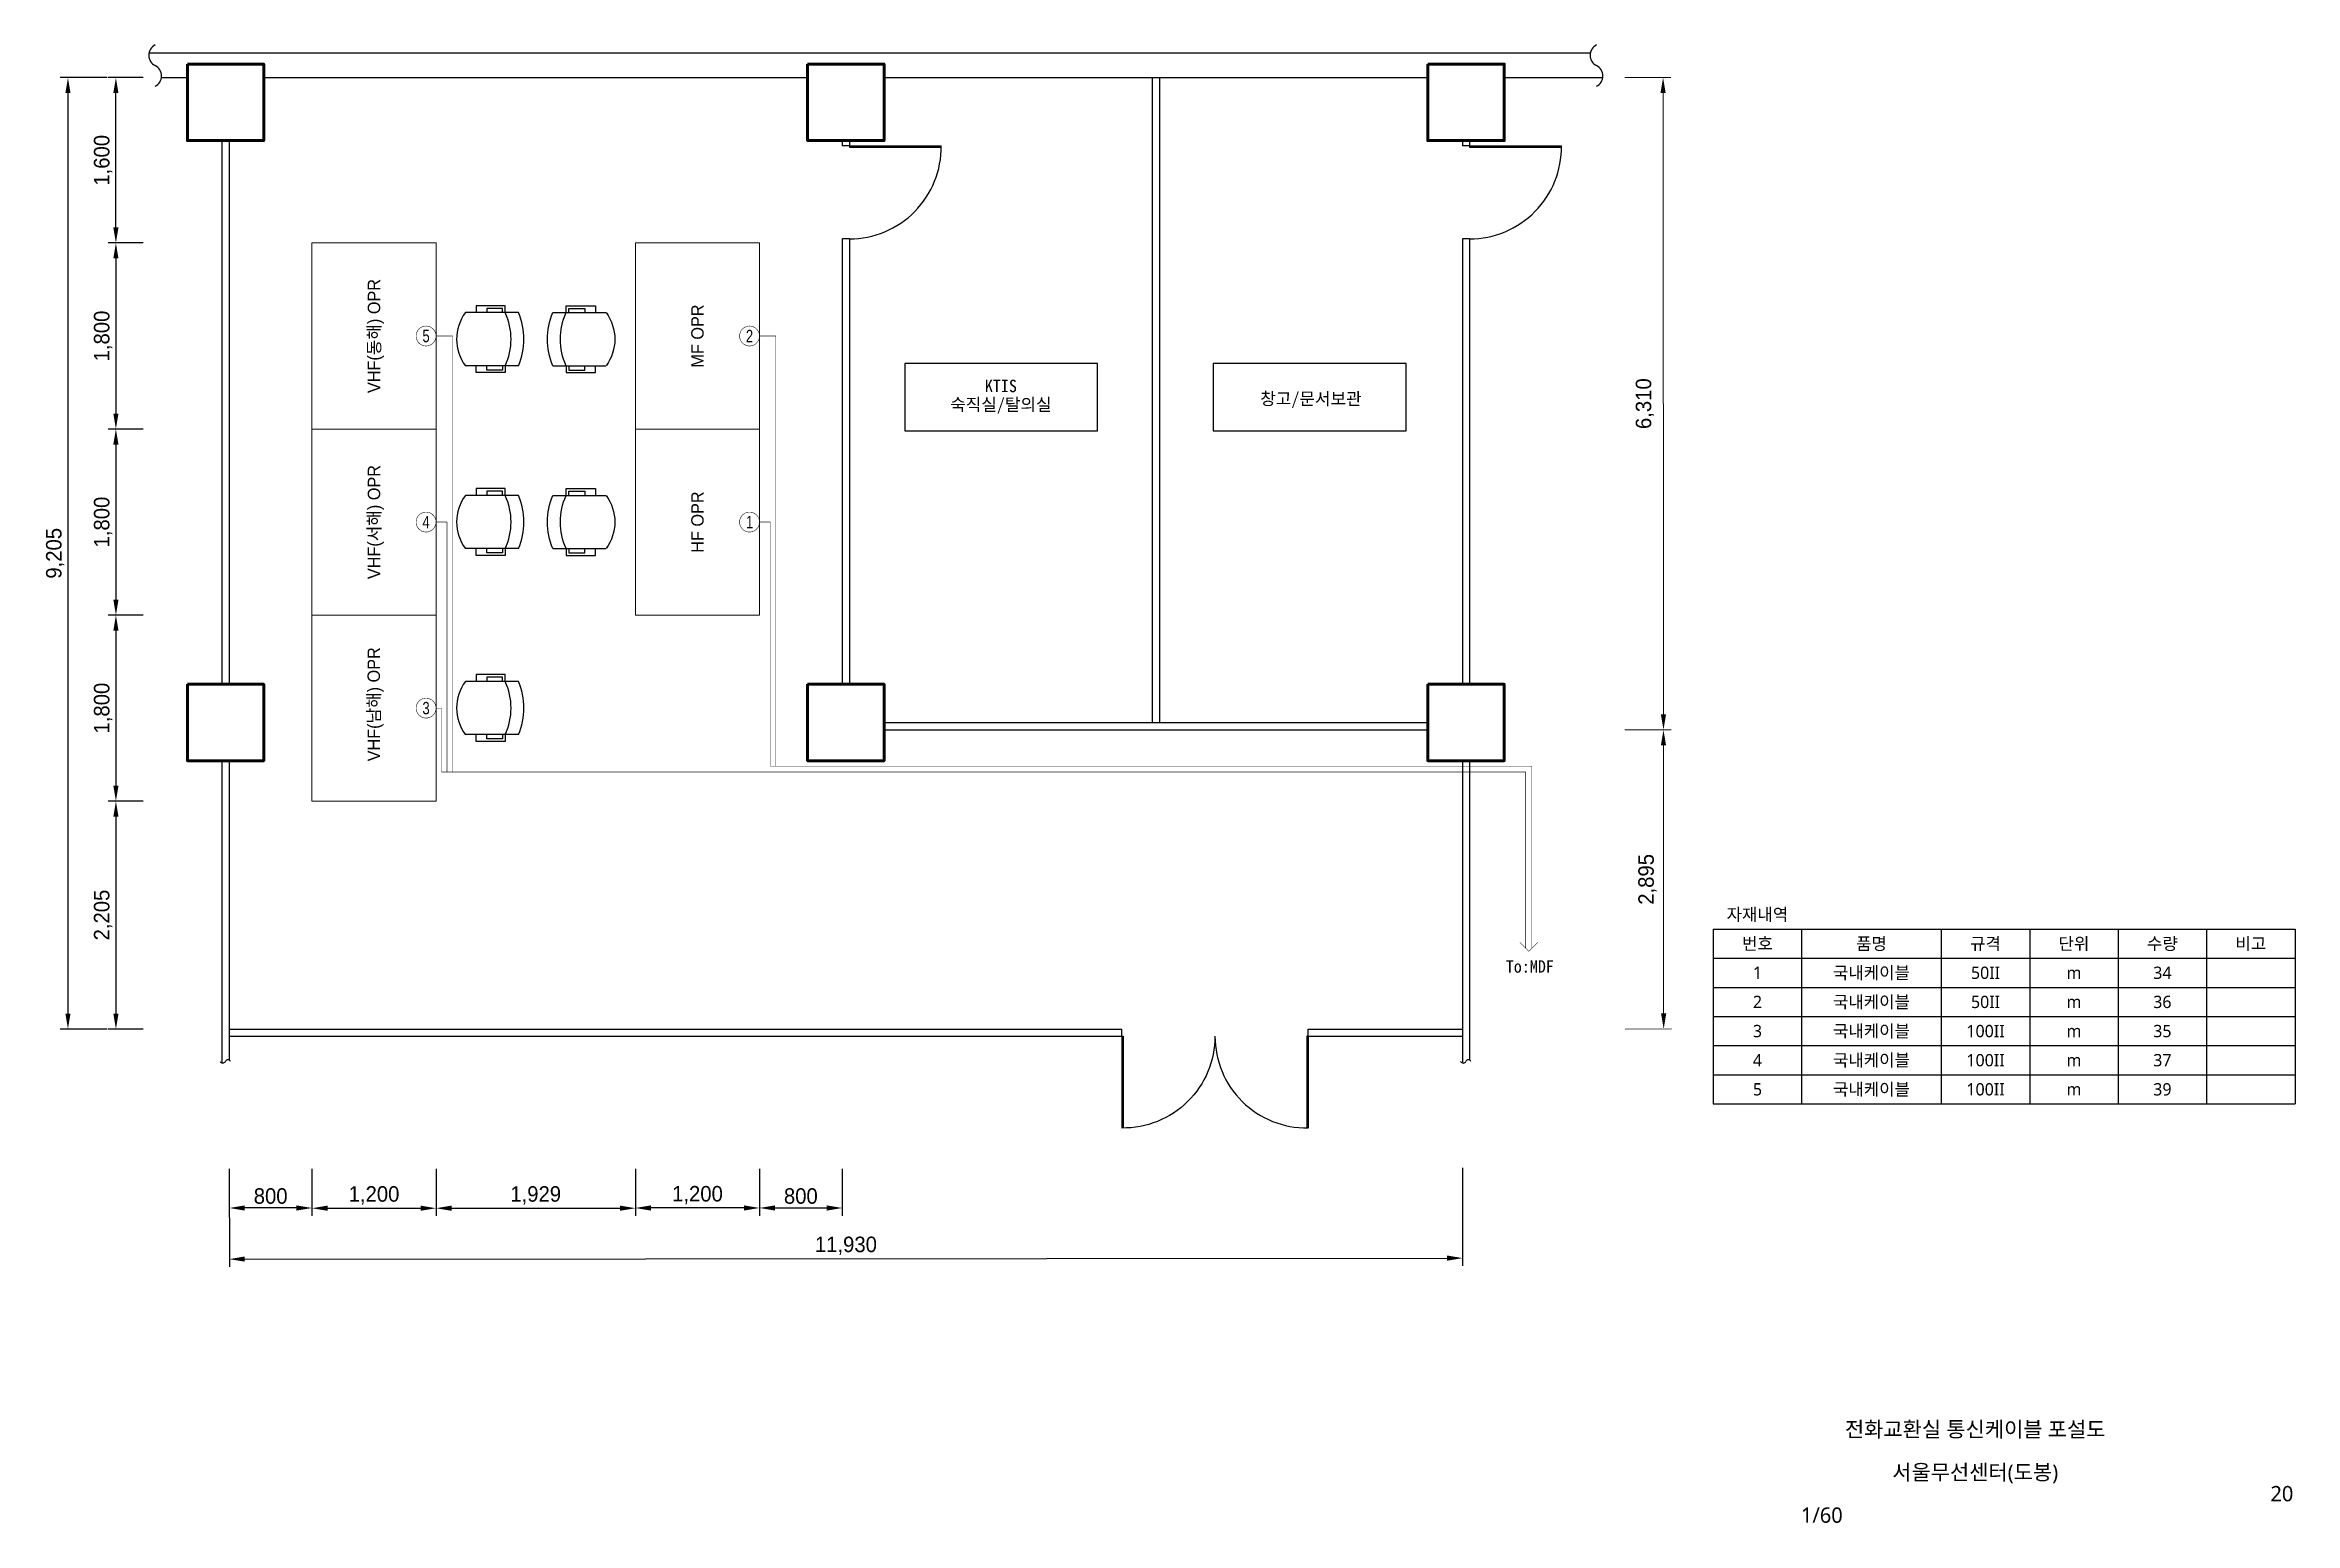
# Model space of a CAD drawing. Extents: x 965888 to 987654, y 401897 to 416197.
import ezdxf
from ezdxf.enums import TextEntityAlignment as Align

# ---------------------------------------------------------------- set-up
doc = ezdxf.new("R2010")
doc.units = 0
doc.header["$LTSCALE"] = 150
doc.header["$MEASUREMENT"] = 0
doc.header["$PDMODE"] = 35
doc.layers.get('0').update_dxf_attribs({"linetype": 'CONTINUOUS'})
doc.layers.get('Defpoints').update_dxf_attribs({"linetype": 'CONTINUOUS'})
for name, color, linetype, lineweight in [('arch', 9, 'CONTINUOUS', 20), ('DIM', 1, 'CONTINUOUS', 18), ('서울무선센터 장비 및 실 배치 안$0$arch', 9, 'CONTINUOUS', 20), ('서울무선센터 장비 및 실 배치 안$1$arch', 9, 'CONTINUOUS', 20), ('장비', 2, 'CONTINUOUS', 20)]:
    doc.layers.add(name, color=color, linetype=linetype, lineweight=lineweight)
for name, color, linetype in [('text2', 3, 'CONTINUOUS'), ('가구', 4, 'CONTINUOUS'), ('케이블', 1, 'CONTINUOUS')]:
    doc.layers.add(name, color=color, linetype=linetype)
doc.styles.get("Standard").update_dxf_attribs({"font": ''})
doc.styles.add('STYLE1', font='malgun.ttf')
doc.styles.add('돋움', font='')
doc.styles.add('일반문자체', font='')
doc.styles.get('Standard').set_extended_font_data('Gulim')
doc.styles.get('돋움').set_extended_font_data('Dotum')
doc.styles.get('일반문자체').set_extended_font_data('DotumChe')
doc.dimstyles.new('ISO-60', dxfattribs={"dimscale": 60, "dimtxt": 2.5, "dimasz": 2.5, "dimexe": 1.25, "dimexo": 2, "dimtad": 1, "dimtoh": 1, "dimdec": 0, "dimtxsty": 'Standard', "dimcen": 2.5, "dimclrd": 1, "dimclre": 1, "dimclrt": 7, "dimadec": 0, "dimazin": 0, "dimtfac": 1, "dimtdec": 0, "dimtofl": 0, "dimtmove": 0, "dimatfit": 3, "dimfxl": 1, "dimarcsym": 0})

# ---------------------------------------------------------------- blocks, each defined once
blk = doc.blocks.new('서울무선센터 장비 및 실 배치 안$0$A$C18BE6784')
at = {"layer": '서울무선센터 장비 및 실 배치 안$1$arch', "color": 8, "lineweight": -3}
for p, q in [((-900, -28), (-900, -917)), ((-888, -28), (-888, -917)), ((888, -28), (888, -917)), ((900, -28), (900, -917))]:
    blk.add_line(p, q, dxfattribs=at)
for points in [[(-900, -28), (-888, -28)], [(900, -28), (888, -28)]]:
    blk.add_lwpolyline(points, dxfattribs=at)
at = {"layer": '서울무선센터 장비 및 실 배치 안$1$arch', "color": 8, "lineweight": -3, "extrusion": (0, 0, -1)}
blk.add_ellipse((-888, -28), major_axis=(628, -628), ratio=1, start_param=5.497738, end_param=7.081894, dxfattribs=at)
at = {"layer": '서울무선센터 장비 및 실 배치 안$1$arch', "color": 8, "lineweight": -3}
blk.add_ellipse((888, -28), major_axis=(-876, 145), ratio=1, start_param=0.164071, end_param=1.748227, dxfattribs=at)
blk = doc.blocks.new('서울무선센터 장비 및 실 배치 안$0$A$C44D83544')
at = {"layer": '서울무선센터 장비 및 실 배치 안$1$arch', "color": 250, "linetype": 'Continuous', "lineweight": 60}
blk.add_lwpolyline([(-74, 70), (666, 70), (666, -670), (-74, -670)], close=True, dxfattribs=at)
blk = doc.blocks.new('A$C24C7793C')
at = {"layer": '서울무선센터 장비 및 실 배치 안$0$arch', "color": 8, "linetype": 'Continuous', "lineweight": -3}
for centre, start, end in [((-75, 301), 116.5651, 243.4349), ((-175, 101), 296.5651, 63.4349)]:
    blk.add_arc(centre, 112, start, end, dxfattribs=at)
blk = doc.blocks.new('A$C12666207')
at = {"layer": '서울무선센터 장비 및 실 배치 안$0$arch', "color": 8, "linetype": 'Continuous', "lineweight": -3}
for centre, start, end in [((15, 20), 116.5651, 243.4349), ((-10, -30), 296.5651, 63.4349)]:
    blk.add_arc(centre, 28, start, end, dxfattribs=at)
blk = doc.blocks.new('*D5')
at = {"layer": 'arch', "color": 1, "linetype": 'Continuous', "lineweight": -2}
for p, q in [((966489, 415881), (966035, 415881)), ((966110, 415731), (966110, 406826)), ((966489, 406676), (966035, 406676))]:
    blk.add_line(p, q, dxfattribs=at)
at = {"layer": 'arch', "color": 1, "linetype": 'Continuous'}
for points in [[(966085, 415731), (966135, 415731), (966110, 415881)], [(966085, 406826), (966135, 406826), (966110, 406676)]]:
    blk.add_solid(points, dxfattribs=at)
at = {"layer": 'Defpoints', "color": 0, "linetype": 'Continuous'}
for p in [(966609, 415881), (966110, 406676), (966609, 406676)]:
    blk.add_point(p, dxfattribs=at)
at = {"layer": 'arch', "color": 7, "linetype": 'Continuous', "insert": (965987, 411279), "char_height": 150, "attachment_point": 5, "rotation": 90}
blk.add_mtext('9,205', dxfattribs=at)
blk = doc.blocks.new('*D6')
at = {"layer": 'arch', "color": 1, "linetype": 'Continuous', "lineweight": -2}
for p, q in [((966837, 410681), (966499, 410681)), ((966574, 410531), (966574, 409031)), ((966837, 408881), (966499, 408881))]:
    blk.add_line(p, q, dxfattribs=at)
at = {"layer": 'arch', "color": 1, "linetype": 'Continuous'}
for points in [[(966549, 410531), (966599, 410531), (966574, 410681)], [(966549, 409031), (966599, 409031), (966574, 408881)]]:
    blk.add_solid(points, dxfattribs=at)
at = {"layer": 'Defpoints', "color": 0, "linetype": 'Continuous'}
for p in [(966957, 410681), (966574, 408881), (966957, 408881)]:
    blk.add_point(p, dxfattribs=at)
at = {"layer": 'arch', "color": 7, "linetype": 'Continuous', "insert": (966450, 409781), "char_height": 150, "attachment_point": 5, "rotation": 90}
blk.add_mtext('1,800', dxfattribs=at)
blk = doc.blocks.new('*D7')
at = {"layer": 'arch', "color": 1, "linetype": 'Continuous', "lineweight": -2}
for p, q in [((967671, 405323), (967672, 404375)), ((979601, 405333), (979602, 404385)), ((967821, 404451), (979452, 404460))]:
    blk.add_line(p, q, dxfattribs=at)
at = {"layer": 'arch', "color": 1, "linetype": 'Continuous'}
for points in [[(967821, 404476), (967821, 404426), (967671, 404450)], [(979452, 404485), (979452, 404435), (979602, 404460)]]:
    blk.add_solid(points, dxfattribs=at)
at = {"layer": 'Defpoints', "color": 0, "linetype": 'Continuous'}
for p in [(967671, 405443), (979601, 405453), (979602, 404460)]:
    blk.add_point(p, dxfattribs=at)
at = {"layer": 'arch', "color": 7, "linetype": 'Continuous', "insert": (973636, 404579), "char_height": 150, "attachment_point": 5, "rotation": 0.0465}
blk.add_mtext('11,930', dxfattribs=at)
blk = doc.blocks.new('*D8')
at = {"layer": 'arch', "color": 1, "linetype": 'Continuous', "lineweight": -2}
for p, q in [((966837, 412481), (966499, 412481)), ((966574, 412331), (966574, 410831)), ((966837, 410681), (966499, 410681))]:
    blk.add_line(p, q, dxfattribs=at)
at = {"layer": 'arch', "color": 1, "linetype": 'Continuous'}
for points in [[(966549, 412331), (966599, 412331), (966574, 412481)], [(966549, 410831), (966599, 410831), (966574, 410681)]]:
    blk.add_solid(points, dxfattribs=at)
at = {"layer": 'Defpoints', "color": 0, "linetype": 'Continuous'}
for p in [(966957, 412481), (966574, 410681), (966957, 410681)]:
    blk.add_point(p, dxfattribs=at)
at = {"layer": 'arch', "color": 7, "linetype": 'Continuous', "insert": (966450, 411581), "char_height": 150, "attachment_point": 5, "rotation": 90}
blk.add_mtext('1,800', dxfattribs=at)
blk = doc.blocks.new('*D9')
at = {"layer": 'arch', "color": 1, "linetype": 'Continuous', "lineweight": -2}
for p, q in [((966837, 414281), (966499, 414281)), ((966574, 414131), (966574, 412631)), ((966837, 412481), (966499, 412481))]:
    blk.add_line(p, q, dxfattribs=at)
at = {"layer": 'arch', "color": 1, "linetype": 'Continuous'}
for points in [[(966549, 414131), (966599, 414131), (966574, 414281)], [(966549, 412631), (966599, 412631), (966574, 412481)]]:
    blk.add_solid(points, dxfattribs=at)
at = {"layer": 'Defpoints', "color": 0, "linetype": 'Continuous'}
for p in [(966957, 414281), (966574, 412481), (966957, 412481)]:
    blk.add_point(p, dxfattribs=at)
at = {"layer": 'arch', "color": 7, "linetype": 'Continuous', "insert": (966450, 413381), "char_height": 150, "attachment_point": 5, "rotation": 90}
blk.add_mtext('1,800', dxfattribs=at)
blk = doc.blocks.new('*D10')
at = {"layer": 'arch', "color": 1, "linetype": 'Continuous', "lineweight": -2}
for p, q in [((971600, 405323), (971600, 404870)), ((972800, 405323), (972800, 404870))]:
    blk.add_line(p, q, dxfattribs=at)
at = {"layer": 'arch', "color": 1, "lineweight": -2}
blk.add_line((972650, 404945), (971750, 404945), dxfattribs=at)
at = {"layer": 'arch', "color": 1, "linetype": 'Continuous'}
for points in [[(971750, 404970), (971750, 404920), (971600, 404945)], [(972650, 404970), (972650, 404920), (972800, 404945)]]:
    blk.add_solid(points, dxfattribs=at)
at = {"layer": 'Defpoints', "color": 0, "linetype": 'Continuous'}
for p in [(971600, 405443), (972800, 405443), (971600, 404945)]:
    blk.add_point(p, dxfattribs=at)
at = {"layer": 'arch', "color": 7, "linetype": 'Continuous', "insert": (972200, 405069), "char_height": 150, "attachment_point": 5}
blk.add_mtext('1,200', dxfattribs=at)
blk = doc.blocks.new('*D11')
at = {"layer": 'arch', "color": 1, "linetype": 'Continuous', "lineweight": -2}
for p, q in [((967671, 405323), (967671, 404870)), ((968471, 405323), (968471, 404870))]:
    blk.add_line(p, q, dxfattribs=at)
at = {"layer": 'arch', "color": 1, "lineweight": -2}
blk.add_line((968321, 404945), (967821, 404945), dxfattribs=at)
at = {"layer": 'arch', "color": 1, "linetype": 'Continuous'}
for points in [[(967821, 404970), (967821, 404920), (967671, 404945)], [(968321, 404970), (968321, 404920), (968471, 404945)]]:
    blk.add_solid(points, dxfattribs=at)
at = {"layer": 'Defpoints', "color": 0, "linetype": 'Continuous'}
for p in [(967671, 405443), (968471, 405443), (967671, 404945)]:
    blk.add_point(p, dxfattribs=at)
at = {"layer": 'arch', "color": 7, "linetype": 'Continuous', "insert": (968071, 405060), "char_height": 150, "attachment_point": 5}
blk.add_mtext('800', dxfattribs=at)
blk = doc.blocks.new('*D12')
at = {"layer": 'arch', "color": 1, "linetype": 'Continuous', "lineweight": -2}
for p, q in [((968471, 405323), (968471, 404868)), ((969671, 405323), (969671, 404868))]:
    blk.add_line(p, q, dxfattribs=at)
at = {"layer": 'arch', "color": 1, "lineweight": -2}
blk.add_line((968621, 404943), (969521, 404943), dxfattribs=at)
at = {"layer": 'arch', "color": 1, "linetype": 'Continuous'}
for points in [[(968621, 404968), (968621, 404918), (968471, 404943)], [(969521, 404968), (969521, 404918), (969671, 404943)]]:
    blk.add_solid(points, dxfattribs=at)
at = {"layer": 'Defpoints', "color": 0, "linetype": 'Continuous'}
for p in [(968471, 405443), (969671, 405443), (969671, 404943)]:
    blk.add_point(p, dxfattribs=at)
at = {"layer": 'arch', "color": 7, "linetype": 'Continuous', "insert": (969071, 405067), "char_height": 150, "attachment_point": 5}
blk.add_mtext('1,200', dxfattribs=at)
blk = doc.blocks.new('*D13')
at = {"layer": 'arch', "color": 1, "linetype": 'Continuous', "lineweight": -2}
for p, q in [((969671, 405323), (969671, 404868)), ((971600, 405323), (971600, 404868))]:
    blk.add_line(p, q, dxfattribs=at)
at = {"layer": 'arch', "color": 1, "lineweight": -2}
blk.add_line((969821, 404943), (971450, 404943), dxfattribs=at)
at = {"layer": 'arch', "color": 1, "linetype": 'Continuous'}
for points in [[(969821, 404968), (969821, 404918), (969671, 404943)], [(971450, 404968), (971450, 404918), (971600, 404943)]]:
    blk.add_solid(points, dxfattribs=at)
at = {"layer": 'Defpoints', "color": 0, "linetype": 'Continuous'}
for p in [(969671, 405443), (971600, 405443), (971600, 404943)]:
    blk.add_point(p, dxfattribs=at)
at = {"layer": 'arch', "color": 7, "linetype": 'Continuous', "insert": (970635, 405067), "char_height": 150, "attachment_point": 5}
blk.add_mtext('1,929', dxfattribs=at)
blk = doc.blocks.new('*D14')
at = {"layer": 'arch', "color": 1, "linetype": 'Continuous', "lineweight": -2}
for p, q in [((972800, 405323), (972800, 404870)), ((973600, 405323), (973600, 404870))]:
    blk.add_line(p, q, dxfattribs=at)
at = {"layer": 'arch', "color": 1, "lineweight": -2}
blk.add_line((972950, 404945), (973450, 404945), dxfattribs=at)
at = {"layer": 'arch', "color": 1, "linetype": 'Continuous'}
for points in [[(972950, 404970), (972950, 404920), (972800, 404945)], [(973450, 404970), (973450, 404920), (973600, 404945)]]:
    blk.add_solid(points, dxfattribs=at)
at = {"layer": 'Defpoints', "color": 0, "linetype": 'Continuous'}
for p in [(972800, 405443), (973600, 405443), (973600, 404945)]:
    blk.add_point(p, dxfattribs=at)
at = {"layer": 'arch', "color": 7, "linetype": 'Continuous', "insert": (973200, 405060), "char_height": 150, "attachment_point": 5}
blk.add_mtext('800', dxfattribs=at)
blk = doc.blocks.new('*D15')
at = {"layer": 'arch', "color": 1, "linetype": 'Continuous', "lineweight": -2}
for p, q in [((966837, 415881), (966499, 415881)), ((966837, 414281), (966499, 414281))]:
    blk.add_line(p, q, dxfattribs=at)
at = {"layer": 'arch', "color": 1, "lineweight": -2}
blk.add_line((966574, 414431), (966574, 415731), dxfattribs=at)
at = {"layer": 'arch', "color": 1, "linetype": 'Continuous'}
for points in [[(966549, 415731), (966599, 415731), (966574, 415881)], [(966549, 414431), (966599, 414431), (966574, 414281)]]:
    blk.add_solid(points, dxfattribs=at)
at = {"layer": 'Defpoints', "color": 0, "linetype": 'Continuous'}
for p in [(966574, 415881), (966957, 415881), (966957, 414281)]:
    blk.add_point(p, dxfattribs=at)
at = {"layer": 'arch', "color": 7, "linetype": 'Continuous', "insert": (966450, 415081), "char_height": 150, "attachment_point": 5, "rotation": 90}
blk.add_mtext('1,600', dxfattribs=at)
blk = doc.blocks.new('*D16')
at = {"layer": 'arch', "color": 1, "linetype": 'Continuous', "lineweight": -2}
for p, q in [((966837, 408881), (966499, 408881)), ((966837, 406676), (966499, 406676))]:
    blk.add_line(p, q, dxfattribs=at)
at = {"layer": 'arch', "color": 1, "lineweight": -2}
blk.add_line((966574, 408731), (966574, 406826), dxfattribs=at)
at = {"layer": 'arch', "color": 1, "linetype": 'Continuous'}
for points in [[(966549, 408731), (966599, 408731), (966574, 408881)], [(966549, 406826), (966599, 406826), (966574, 406676)]]:
    blk.add_solid(points, dxfattribs=at)
at = {"layer": 'Defpoints', "color": 0, "linetype": 'Continuous'}
for p in [(966957, 408881), (966574, 406676), (966957, 406676)]:
    blk.add_point(p, dxfattribs=at)
at = {"layer": 'arch', "color": 7, "linetype": 'Continuous', "insert": (966450, 407779), "char_height": 150, "attachment_point": 5, "rotation": 90}
blk.add_mtext('2,205', dxfattribs=at)
blk = doc.blocks.new('의자')
at = {"color": 7}
for p, q in [((-26820, 13615), (-27210, 13615)), ((-26918, 13666), (-27132, 13666)), ((-27132, 13666), (-27132, 13615)), ((-26918, 13615), (-27132, 13615)), ((-26937, 13646), (-27054, 13646)), ((-27054, 13646), (-27054, 13615)), ((-26937, 13615), (-26937, 13646)), ((-26918, 13615), (-26918, 13666)), ((-26820, 13225), (-27210, 13225)), ((-26918, 13225), (-27132, 13225)), ((-27132, 13174), (-27132, 13225)), ((-27054, 13193), (-27054, 13225)), ((-26937, 13225), (-26937, 13193)), ((-26918, 13225), (-26918, 13174)), ((-26918, 13174), (-27132, 13174)), ((-26937, 13193), (-27054, 13193))]:
    blk.add_line(p, q, dxfattribs=at)
for centre, radius, start, end in [((-26946, 13420), 329, 143.5705, 216.4295), ((-27341, 13420), 466, 335.266, 24.734), ((-27291, 13420), 510, 337.5, 22.5)]:
    blk.add_arc(centre, radius, start, end, dxfattribs=at)

msp = doc.modelspace()

# ---------------------------------------------------------------- linework, layer by layer
at = {"color": 7, "linetype": 'Continuous'}
for points, elevation in [([(974205.6, 412462.7), (976071.4, 412462.7), (976071.4, 413114.2), (974205.6, 413114.2)], 0.5), ([(977189.8, 412462.7), (979055.6, 412462.7), (979055.6, 413114.2), (977189.8, 413114.2)], 1)]:
    msp.add_lwpolyline(points, close=True, dxfattribs=dict(at, elevation=elevation))
at = {"layer": 'arch', "color": 1, "linetype": 'Continuous'}
for p, q in [((981172.3, 415881.4), (981616.1, 415881.7)), ((981541.2, 415731.7), (981545, 409721.7)), ((981172.3, 409571.4), (981620.1, 409571.7)), ((981545.2, 409421.7), (981546.9, 406826.7)), ((981174.1, 406676.5), (981622, 406676.8))]:
    msp.add_line(p, q, dxfattribs=at)
at = {"layer": 'arch', "color": 8, "linetype": 'Continuous'}
for points in [[(968470.6, 414281), (969670.6, 414281), (969670.6, 412481), (968470.6, 412481)], [(971599.9, 414281), (972799.9, 414281), (972799.9, 412481), (971599.9, 412481)], [(968470.6, 412481), (969670.6, 412481), (969670.6, 410681), (968470.6, 410681)], [(971599.9, 412481), (972799.9, 412481), (972799.9, 410681), (971599.9, 410681)], [(968470.6, 410681), (969670.6, 410681), (969670.6, 408881), (968470.6, 408881)]]:
    msp.add_lwpolyline(points, close=True, dxfattribs=at)
at = {"layer": 'arch', "color": 1, "linetype": 'Continuous'}
for points in [[(981566.2, 415731.7), (981516.2, 415731.6), (981541.1, 415881.7)], [(981570, 409721.7), (981520, 409721.7), (981545.1, 409571.7)], [(981570.2, 409421.7), (981520.2, 409421.7), (981545.1, 409571.7)], [(981571.9, 406826.7), (981521.9, 406826.7), (981547, 406676.7)]]:
    msp.add_solid(points, dxfattribs=at)
at = {"layer": 'text2', "linetype": 'Continuous'}
for p, q in [((982026.5, 407643.6), (982026.5, 405952.3)), ((982026.5, 407643.6), (987654.4, 407643.6)), ((982881.9, 407643.6), (982881.9, 405952.3)), ((984232.9, 407643.6), (984232.9, 405952.3)), ((985088.3, 407643.6), (985088.3, 405952.3)), ((985943.7, 407643.6), (985943.7, 405952.3)), ((986799, 407643.6), (986799, 405952.3)), ((987654.4, 407643.6), (987654.4, 405952.3)), ((982026.5, 407361.7), (987654.4, 407361.7)), ((982026.5, 407079.8), (987654.4, 407079.8)), ((982026.5, 406798), (987654.4, 406798)), ((982026.5, 406516.1), (987654.4, 406516.1)), ((982026.5, 406234.2), (987654.4, 406234.2)), ((982026.5, 405952.3), (987654.4, 405952.3))]:
    msp.add_line(p, q, dxfattribs=at)
at = {"layer": '서울무선센터 장비 및 실 배치 안$1$arch', "color": 8, "lineweight": -3}
for p, q in [((973669.9, 415221.3), (974558, 415221.3)), ((973669.9, 415209.3), (974558.1, 415209.3)), ((979669.9, 415221.3), (980558, 415221.3)), ((979669.9, 415209.3), (980558.1, 415209.3))]:
    msp.add_line(p, q, dxfattribs=at)
at = {"layer": '서울무선센터 장비 및 실 배치 안$1$arch', "color": 8, "linetype": 'Continuous', "lineweight": -3}
for points, elevation in [([(966896, 416121.3), (980838, 416121.3)], -0.5), ([(967669.9, 406606.4), (976306.3, 406606.4)], -0.5), ([(976306.3, 406606.4), (976306.3, 406676.4)], -1), ([(976306.3, 406606.4), (976306.3, 406676.4)], -1), ([(978106.3, 406606.4), (978106.3, 406676.4)], -0.5), ([(978106.3, 406606.4), (978106.3, 406676.4)], -0.5), ([(978106.3, 406606.4), (979599.9, 406606.4)], -0.5)]:
    msp.add_lwpolyline(points, dxfattribs=dict(at, elevation=elevation))
for points in [[(967015.8, 415881.3), (967264.9, 415881.3)], [(968004.9, 415881.3), (973264.9, 415881.3)], [(974004.9, 415881.3), (979264.9, 415881.3)], [(976599.9, 415881.3), (976599.9, 409641.3)], [(976669.9, 415881.3), (976669.9, 409641.3)], [(980004.9, 415881.3), (980957.8, 415881.3)], [(967599.9, 415271.3), (967599.9, 410011.3)], [(967669.9, 415271.3), (967669.9, 410011.3)], [(973599.9, 415271.3), (973599.9, 415221.3)], [(973669.9, 415221.3), (973599.9, 415221.3)], [(973669.9, 415271.3), (973669.9, 415209.3)], [(979599.9, 415271.3), (979599.9, 415221.3)], [(979669.9, 415221.3), (979599.9, 415221.3)], [(979669.9, 415271.3), (979669.9, 415209.3)], [(973599.9, 414321.3), (973599.9, 410011.3)], [(973669.9, 414321.3), (973599.9, 414321.3)], [(973669.9, 414321.3), (973669.9, 410011.3)], [(979599.9, 414321.3), (979599.9, 410011.3)], [(979669.9, 414321.3), (979599.9, 414321.3)], [(979669.9, 414321.3), (979669.9, 410011.3)], [(974004.9, 409641.3), (979264.9, 409641.3)], [(974004.9, 409571.3), (979264.9, 409571.3)], [(967599.9, 409271.3), (967599.9, 406349.4)], [(967669.9, 409271.3), (967669.9, 406376.5)], [(979599.9, 409271.3), (979599.9, 406349.4)], [(979669.9, 409271.3), (979669.9, 406376.5)], [(967669.9, 406676.4), (976306.3, 406676.4)], [(978106.3, 406676.4), (979599.9, 406676.4)]]:
    msp.add_lwpolyline(points, dxfattribs=at)
at = {"layer": '서울무선센터 장비 및 실 배치 안$1$arch', "color": 8, "lineweight": -3}
for centre in [(973669.9, 415209.5), (979669.9, 415209.5)]:
    msp.add_ellipse(centre, major_axis=(-145.1, -876.2), ratio=1, start_param=0.1640711, end_param=1.7482274, dxfattribs=at)
at = {"layer": '장비', "color": 7, "lineweight": 30, "const_width": 5.14}
for points in [[(969478.2, 413381, 1), (969670.6, 413381, 1)], [(972607.4, 413381, 1), (972799.9, 413381, 1)], [(969478.2, 411581, 1), (969670.6, 411581, 1)], [(972607.4, 411581, 1), (972799.9, 411581, 1)], [(969478.2, 409781, 1), (969670.6, 409781, 1)]]:
    msp.add_lwpolyline(points, format="xyb", close=True, dxfattribs=at)
at = {"layer": '케이블', "color": 1, "linetype": 'ByBlock', "const_width": 5}
for points in [[(969670.6, 413381), (969829.6, 413381), (969829.6, 409163.5), (980212.8, 409163.5), (980212.8, 407457.2)], [(972799.9, 413381), (972958.8, 413381)], [(972958.8, 413381), (972958.8, 409219)], [(969670.6, 411581), (969776.6, 411581)], [(969776.6, 411581), (969776.6, 409163.5)], [(972799.9, 411581), (972905.9, 411581)], [(972905.9, 411581), (972905.9, 409219)], [(969670.6, 409781), (969723.6, 409781)], [(969723.6, 409781), (969723.6, 409163.5), (969829.6, 409163.5)], [(972905.9, 409219), (980271.7, 409219)], [(980271.7, 409219), (980271.7, 407457.2)]]:
    msp.add_lwpolyline(points, dxfattribs=at)
at = {"layer": '케이블', "color": 3, "linetype": 'ByBlock', "const_width": 5}
msp.add_lwpolyline([(980330.1, 407515.6), (980242.2, 407427.7), (980154.4, 407515.6)], dxfattribs=at)

# ---------------------------------------------------------------- block references
at = {"layer": 'DIM', "color": 8, "linetype": 'Continuous'}
for p in [(967079.5, 415795.8, -0.5), (981021.5, 415795.8)]:
    msp.add_blockref('A$C24C7793C', p, dxfattribs=at)
at = {"layer": 'DIM', "color": 8, "linetype": 'Continuous', "rotation": 270}
for p in [(967638, 406365.5), (979638, 406365.5)]:
    msp.add_blockref('A$C12666207', p, dxfattribs=at)
at = {"layer": '가구', "yscale": 1.316855753646678, "zscale": 1.316855753646677}
for p, xscale in [((1005787.4, 395678.2), 1.316855753646678), ((935483.2, 395678.2), -1.316855753646678), ((1005787.4, 393909.2), 1.316855753646678), ((935483.2, 393909.2), -1.316855753646678), ((1005787.4, 392109.2), 1.316855753646678)]:
    msp.add_blockref('의자', p, dxfattribs=dict(at, xscale=xscale))
at = {"layer": '서울무선센터 장비 및 실 배치 안$1$arch', "color": 8, "linetype": 'Continuous', "lineweight": -3}
for name, p in [('서울무선센터 장비 및 실 배치 안$0$A$C44D83544', (967339, 415941.3)), ('서울무선센터 장비 및 실 배치 안$0$A$C44D83544', (973339, 415941.3)), ('서울무선센터 장비 및 실 배치 안$0$A$C44D83544', (979339, 415941.3)), ('서울무선센터 장비 및 실 배치 안$0$A$C44D83544', (967339, 409941.3)), ('서울무선센터 장비 및 실 배치 안$0$A$C44D83544', (973339, 409941.3)), ('서울무선센터 장비 및 실 배치 안$0$A$C44D83544', (979339, 409941.3)), ('서울무선센터 장비 및 실 배치 안$0$A$C18BE6784', (977206.3, 406634.8, -1))]:
    msp.add_blockref(name, p, dxfattribs=at)

# ---------------------------------------------------------------- texts
at = {"color": 7, "lineweight": 30, "style": '돋움'}
for s, p in [('VHF(동해) OPR', (969070.6, 413381)), ('MF OPR', (972199.9, 413381)), ('VHF(서해) OPR', (969070.6, 411581)), ('HF OPR', (972199.9, 411581)), ('VHF(남해) OPR', (969068.2, 409818))]:
    msp.add_text(s, height=120, rotation=90, dxfattribs=at).set_placement(p, align=Align.MIDDLE_CENTER)
at = {"color": 7, "lineweight": 30, "style": '일반문자체'}
for s, p in [('KTIS', (975135.1, 412897.9, 0.5)), ('숙직실/탈의실', (975135.1, 412717.9, 0.5)), ('창고/문서보관', (978134.9, 412774.7, 0.5))]:
    msp.add_text(s, height=120, dxfattribs=at).set_placement(p, align=Align.MIDDLE_CENTER)
at = {"linetype": 'Continuous', "style": 'STYLE1'}
for s, height, p in [('자재내역', 118.8, (982454.2, 407784.5)), ('번호', 118.8, (982454.2, 407502.7)), ('품명', 118.8, (983557.4, 407502.7)), ('규격', 118.8, (984660.6, 407502.7)), ('단위', 118.8, (985516, 407502.7)), ('수량', 118.8, (986371.3, 407502.7)), ('비고', 118.8, (987226.7, 407502.7)), ('1', 118.8, (982454.2, 407220.8)), ('국내케이블', 118.8, (983557.4, 407220.8)), ('50II', 118.8, (984660.6, 407220.8)), ('m', 118.8, (985516, 407220.8)), ('34', 118.8, (986371.3, 407220.8)), ('2', 118.8, (982454.2, 406938.9)), ('국내케이블', 118.8, (983557.4, 406938.9)), ('50II', 118.8, (984660.6, 406938.9)), ('m', 118.8, (985516, 406938.9)), ('36', 118.8, (986371.3, 406938.9)), ('3', 118.8, (982454.2, 406657)), ('국내케이블', 118.8, (983557.4, 406657)), ('100II', 118.8, (984660.6, 406657)), ('m', 118.8, (985516, 406657)), ('35', 118.8, (986371.3, 406657)), ('4', 118.8, (982454.2, 406375.1)), ('국내케이블', 118.8, (983557.4, 406375.1)), ('100II', 118.8, (984660.6, 406375.1)), ('m', 118.8, (985516, 406375.1)), ('37', 118.8, (986371.3, 406375.1)), ('국내케이블', 118.8, (983557.4, 406093.3)), ('5', 118.8, (982454.2, 406093.3)), ('100II', 118.8, (984660.6, 406093.3)), ('m', 118.8, (985516, 406093.3)), ('39', 118.8, (986371.3, 406093.3)), ('20', 148.36, (987527.7, 402181.4))]:
    msp.add_text(s, height=height, dxfattribs=at).set_placement(p, align=Align.MIDDLE_CENTER)
at = {"color": 7, "lineweight": 0, "style": 'STYLE1'}
for s, height, p in [('전화교환실 통신케이블 포설도', 148.355, (984560.6, 402804.5, 69.4)), ('서울무선센터(도봉)', 148.36, (984560.6, 402389.1, 69.4)), ('1/60', 148.36, (983077, 401973.7, 69.4))]:
    msp.add_text(s, height=height, dxfattribs=at).set_placement(p, align=Align.MIDDLE_CENTER)
at = {"layer": 'arch', "color": 7, "linetype": 'Continuous', "char_height": 150, "attachment_point": 5, "rotation": 90}
for s, insert in [('6,310', (981365.5, 412726.7)), ('2,895', (981390.6, 408124.3))]:
    msp.add_mtext(s, dxfattribs=dict(at, insert=insert))
at = {"layer": '장비', "color": 7, "lineweight": 30, "style": '돋움', "width": 0.8}
for s, p in [('5', (969574.4, 413381)), ('2', (972703.7, 413381)), ('4', (969574.4, 411581)), ('1', (972703.7, 411581)), ('3', (969574.4, 409781))]:
    msp.add_text(s, height=120, dxfattribs=at).set_placement(p, align=Align.MIDDLE_CENTER)
at = {"layer": '케이블', "color": 7, "lineweight": 30, "style": '일반문자체'}
msp.add_text('To:MDF', height=120, dxfattribs=at).set_placement((980252.2, 407281.6), align=Align.MIDDLE_CENTER)

# ---------------------------------------------------------------- dimensions: what is measured, and where the dimension line sits
at = {"layer": 'arch', "color": 8, "linetype": 'Continuous'}
for p1, p2, distance, override, picture, middle in [((966609, 415881.3), (966609, 406676.4), -498.8, {"dimlunit": 6}, '*D5', (965986.5, 411278.9)), ((966957, 414281), (966957, 415881.3), 383.3, {"dimlunit": 6, "dimfxl": 2}, '*D15', (966449.9, 415081.2)), ((966957, 414281), (966957, 412481), -383.3, {"dimlunit": 6}, '*D9', (966449.9, 413381)), ((966957, 412481), (966957, 410681), -383.3, {"dimlunit": 6}, '*D8', (966449.9, 411581)), ((966957, 410681), (966957, 408881), -383.3, {"dimlunit": 6}, '*D6', (966449.9, 409781)), ((966957, 408881), (966957, 406676.4), -383.3, {"dimlunit": 6, "dimfxl": 2}, '*D16', (966450, 407778.7)), ((967670.6, 405443.1), (979600.8, 405452.8), -992.7, {"dimlunit": 6}, '*D7', (973636.4, 404579)), ((968470.6, 405443.1), (967670.6, 405443.1), 497.9, {"dimlunit": 6, "dimfxl": 2}, '*D11', (968070.6, 405059.6)), ((968470.6, 405443.1), (969670.6, 405443.1), -499.7, {"dimlunit": 6, "dimfxl": 2}, '*D12', (969070.6, 405067.2)), ((969670.6, 405443.1), (971599.9, 405443.1), -500, {"dimlunit": 6, "dimfxl": 2}, '*D13', (970635.3, 405066.9)), ((972799.9, 405443.1), (971599.9, 405443.1), 497.9, {"dimlunit": 6, "dimfxl": 2}, '*D10', (972199.9, 405069)), ((972799.9, 405443.1), (973599.9, 405443.1), -497.9, {"dimlunit": 6, "dimfxl": 2}, '*D14', (973199.9, 405059.6))]:
    dim = msp.add_aligned_dim(p1=p1, p2=p2, distance=distance, dimstyle='ISO-60', override=override, dxfattribs=at)
    dim.commit()
    dim.dimension.update_dxf_attribs({"geometry": picture, "text_midpoint": middle})

doc.saveas('drawing.dxf')
